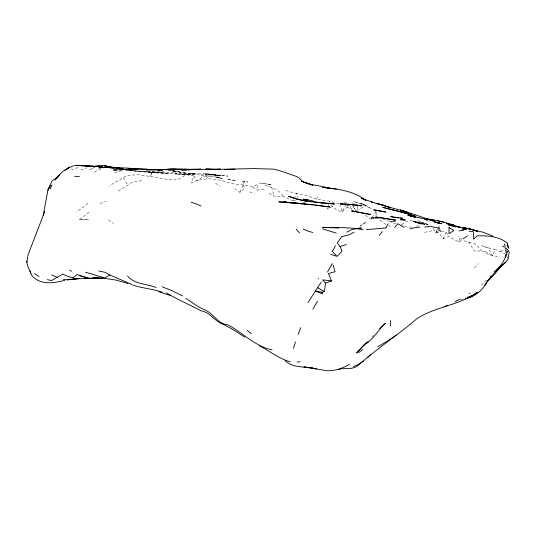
<?xml version="1.0" encoding="UTF-8"?>
<svg xmlns="http://www.w3.org/2000/svg" width="536" height="536" viewBox="0 0 536 536"><rect width="100%" height="100%" fill="white"/><g stroke="black" fill="none" stroke-linecap="round" stroke-linejoin="round"><path stroke-width="0.4" stroke-dasharray="2.68 2.01" d="M376.044 216.752L376.071 212.102M264.208 189.081L256.925 190.092L257.401 184.196L252.778 186.87C245.508 184.404 237.756 185.041 230.359 183.191L230.038 183.151C217.482 178.542 203.613 176.478 191.258 183.011L193.838 175.969L186.3 174.703L175.667 174.073M505.642 253.039L506.051 248.436L504.101 243.94L506.386 245.836M439.299 226.045L435.219 233.167L438.636 230.426L439.078 227.505M433.235 228.229L434.435 230.299L439.299 233.609L443.044 238.587L448.82 236.55L458.756 241.977L459.68 236.959L458.501 236.577M168.941 173.49L152.345 171.969L151.775 172.17L150.69 176.505L137.739 174.662L129.183 175.319L123.488 177.269C119.387 181.181 113.491 182.133 109.498 186.421M357.961 206.032L356.621 210.608L366.168 205.643L374.443 210.494M505.615 254.305L500.597 251.585L494.829 249.294L492.798 255.98L487.941 254.399L484.919 251.531L482.085 251.036L474.286 251.009L468.846 242.252L461.918 240.222L459.68 236.959M152.345 171.969L150.69 176.505L164.86 179.071L177.416 179.835L186.3 174.703M269.072 193.127L273.936 196.183L283.665 196.591L293.393 200.913L294.03 199.399M294.351 198.642L296.582 193.342L306.083 195.405L316.555 199.258L326.431 200.504L339.958 203.928M316.555 199.258L317.707 196.551M239.894 192.317L244.758 181.429L247.753 181.999L242.875 181.356L243.13 184.947L244.758 188.163L239.894 192.317L235.029 189.02M443.044 238.587L446.16 232.463L439.694 230.581L436.847 229.019M375.93 211.238L371.214 219.432L364.266 214.588M372.232 337.171L373.753 335.235M474.387 267.913L478.213 263.578M100.734 168.257L99.629 169.49L102.832 168.84M481.295 285.192L487.941 278.727M87.971 203.392L76.36 212.216M94.537 172.163L99.716 168.237M89.117 212.223L79.388 219.519L88.822 219.412L79.449 219.613M118.302 191.071L132.894 181.851L142.616 180.605M401.544 224.53L408.961 220.249L412.633 221.026M500.597 251.585L506.688 248.068L501.455 245.475L507.391 249.582L506.051 248.436L506.259 251.947M458.756 241.977L461.918 240.222M352.514 204.142L355.696 210.621L353.666 207.244L347.569 205.147L346.893 207.271L342.028 211.934L337.164 210.467L332.3 206.42L327.436 209.007L329.56 201.147L330.243 202.467M416.485 226.514L420.988 224.329M94.711 167.353L90.055 169.577L94.45 167.493M468.484 293.996L473.348 291.839M71.221 169.932L80.052 166.917M293.393 200.913L295.477 200.122M460.839 299.946L463.62 298.894M100.132 203.472L106.195 201.355M80.795 169.845L87.02 167.822M435.219 233.167L440.465 231.478L439.634 227.599M114.711 172.579L121.31 170.776M343.81 203.01L346.893 202.28M424.713 232.349L434.435 230.299M193.838 175.969L197.295 180.947L203.318 176.11L215.573 176.009L222.118 178.428L205.844 175.667L198.474 176.009M346.893 228.537L347.683 228.457M128.03 170.26L159.808 173.148L177.63 174.093L204.022 173.597L227.84 176.116L207.218 173.858M187.345 174.1L195.044 174.032L188.163 173.63L196.116 174.059L181.53 174.14L191.258 174.18L181.53 173.068L173.778 172.981L176.666 173.47C159.949 170.214 142.817 172.384 125.973 170.22L142.502 171.909L157.209 172.666L128.72 170.16M185.57 174.18L175.359 173.899M216.477 175.172L220.437 175.62L210.708 174.334L205.027 174.18L220.437 175.433L191.251 173.905M151.775 172.17L152.968 172.203M411.822 227.123L407.079 226.949L402.241 224.832M162.073 172.967L166.937 173.155L152.599 171.989L162.073 172.967L157.209 172.351L160.478 172.76M242.875 181.356L244.758 181.429M497.669 256.201L492.798 255.98L488.43 247.947L481.784 245.595L487.733 247.779L494.829 249.294M171.801 170.85L180.913 172.197L171.801 170.85L176.666 171.165L166.937 170.508M438.636 230.426L439.835 230.507L440.465 231.478M152.345 172.324L147.48 171.855L157.209 172.813L151.655 172.244M173.296 170.977L176.666 171.312L165.885 170.153M346.437 205.013L347.569 205.147L351.757 209.074L346.893 207.271L345.874 204.946L342.028 211.934L340.166 204.725M210.708 174.354L220.437 175.647L205.844 173.724L215.016 174.97M360.735 204.846L366.168 205.643L361.485 203.539L353.834 201.529L365.726 205.181L361.485 203.539L370.724 208.625M173.175 171.051L186.394 173.054L176.666 171.567M396.01 223.793L390.416 221.83M219.753 177.852L215.573 176.846L222.118 178.428M468.846 242.252L475.198 243.78L482.085 251.036M264.905 185.483L271.712 187.171L278.8 191.278L283.665 196.591M427.594 220.718L426.1 220.336L429.577 221.328M351.81 202.702L357.673 204.303M249.622 191.922L254.479 193.268M285.681 190.334L291.845 192.391L296.582 193.342L298.257 199.064M425.142 223.532L428.947 224.832L424.713 223.264M383.153 219.003L389.732 221.522M425.477 224.055L428.458 225.14M424.016 223.003L417.758 220.785L423.628 223.016M484.919 251.531L488.51 252.945L492.517 255.92M388.58 225.596L390.664 226.447M305.205 203.07L301.038 200.792M215.573 183.225L220.437 186.26M385.799 224.463L378.503 218.956M108.574 219.854L113.438 223.505M252.778 186.87L256.925 190.092M205.844 175.667L208.357 178.816M123.166 177.798L128.03 185.128M446.16 232.463L448.82 236.55M506.842 256.402L508.068 258.499M331.617 205.107L332.3 206.42M352.427 204.216L353.666 207.244M504.101 243.94L505.904 251.062M271.712 187.171L273.936 196.183M439.48 227.532L439.835 230.507M376.078 211.325L376.098 216.758M361.338 225.113L360.105 225.991L366.349 221.958L361.338 225.113M235.559 180.572L226.909 179.339L235.559 180.572M269.072 184.263L259.424 183.031L271.973 184.752L269.072 184.263"/><path stroke-width="0.8" d="M390.329 326.089L390.664 320.575M505.374 256.114L505.24 257.649L505.997 254.077M307.986 302.599L315.362 291.135L321.975 292.241L324.354 291.557L325.573 283.088L322.572 279.906L331.516 280.904L328.461 273.521L335.074 271.725L332.997 264.911M30.753 273.266L27.792 266.218L26.8 262.225L28.06 254.828L44.716 211.519M26.8 262.225L27.021 261.045M43.228 215.552L47.905 190.166L51.838 181.208L56.113 178.059L63.295 170.971L68.159 168.163L66.397 169.765M293.393 348.367L295.477 341.928M298.257 334.33L300.696 327.684M50.21 188.853L52.032 184.833M50.076 185.959L47.905 190.166L50.21 185.711M385.92 227.934L388.191 223.767M486.715 282.472L484.852 285.192C491.934 273.4 504.664 265.246 507.391 251.089L506.667 252.128M327.436 272.114L332.3 263.591M312.85 309.165L317.466 301.152M335.536 245.79L332.3 251.364L337.164 256.429L330.605 254.252M321.975 292.241L322.572 293.815L315.362 291.135L321.205 282.144M487.184 281.795C482.708 290.09 474.822 297.152 465.241 298.532M489.328 278.586L487.593 281.152L494.741 274.05L500.778 266.305L505.026 263.143L508.028 259.257L509.2 252.235L507.525 249.454M490.199 277.306L491.063 276.02M341.821 236.544L337.164 242.962L340.105 246.547L342.028 251.19L337.781 255.726M394.69 227.519L397.853 223.726L404.07 227.318M505.448 262.01L497.669 270.124M379.14 235.391L382.389 231.646M55.074 180.089L59.71 174.783M364.078 344.628L356.621 353.103L361.485 347.777L368.4 341.506L366.349 343.348C374.168 338.102 378.637 329.58 385.471 323.282L379.602 328.722M367.328 357.733C383.274 344.146 400.901 332.561 416.693 318.846C435.353 306.425 459.345 305.533 477.482 292.167L469.905 297.38L473.074 295.242L467.258 297.487M364.607 344.132L365.666 343.141M494.306 271.873L500.557 266.178M370.456 354.798L356.621 366.658L351.757 368.286L342.028 368.755L332.3 370.577L327.436 370.778L303.932 366.952L306.364 367.214M358.604 352.701L362.751 349.479M64.802 170.401L69.667 166.964M396.245 335.121L387.28 341.177L377.625 346.832M363.415 361.097L358.979 364.152L353.512 366.611M463.03 238.895L467.519 235.874M132.151 284.589L109.82 275.022L104.694 277.976L85.526 272.194M346.893 232.135L351.757 229.502L361.485 227.954L357.351 228.423M354.075 232.148L349.023 234.848L342.263 236.564M349.579 364.339L344.454 366.999L338.598 369.23M455.098 301.708L460.27 299.075M444.163 306.806L447.64 305.185M68.119 168.143L73.633 165.711M325.573 283.088L331.516 280.904M340.105 246.547L346.29 244.503M410.12 228.845L415.896 227.478L419.849 227.19M69.66 279.089L66.9 279.759L63.395 279.356M93.981 166.455L98.845 165.41L103.709 165.637L111.515 167.333L104.426 165.812L118.302 168.09M424.713 227.07L429.577 226.232L439.299 228.229M64.802 280.315C53.761 283.222 39.798 285.447 31.631 275.229L29.922 270.606M297.158 362.155L300.093 361.726M67.214 279.939L79.388 278.452L69.66 279.551L73.727 279.008M75.053 278.854L73.807 278.961L89.117 278.298M74.524 165.43L83.576 165.832L76.259 165.222M458.85 230.862L463.62 230.306M366.349 229.683L385.799 227.914M390.664 221.435L395.528 221.08M181.53 169.296L171.801 169.121L158.69 169.892L171.801 169.121L215.573 169.416L254.486 168.585L273.749 169.142L280.475 170.877L296.656 176.538L298.74 177.738L303.121 181.972L312.843 185.255L301.547 181.175C310.203 185.469 320.079 185.148 329.144 188.31M215.573 169.416L220.437 169.121L205.543 169.209L220.437 169.577L206.139 169.202L216.175 169.383M93.894 166.173L84.253 165.792L102.832 166.736L96.668 166.522M128.03 169.396L137.752 168.907L147.48 169.296L137.752 168.907M93.452 278.244L94.611 278.184L84.454 278.66M137.531 168.907L123.166 169.43L132.894 169.45M187.781 169.838L191.251 169.691L181.53 170.046L186.394 169.892M119.729 169.858L123.166 169.738L113.438 170.033L116.714 169.952M373.639 217.938L371.214 218.025L380.935 217.683L395.528 220.122L376.781 217.174L380.935 217.683L375.26 217.884M191.251 169.403L200.98 169.088M147.052 169.282L162.073 169.932L146.047 169.858L186.106 169.195M225.944 169.41L224.591 169.443L234.795 169.168M94.939 277.996L103.113 278.204L92.922 277.936L98.845 278.09L89.117 278.358L79.603 275.618L77.164 274.452L73.251 277.809L68.193 276.589L62.819 274.07L51.61 280.549L47.302 279.678M98.845 278.09L89.117 278.358L79.603 275.618M120.734 168.358L123.166 168.324L120.734 168.277M96.547 166.549L98.845 166.569L96.601 166.502M79.388 165.57L89.117 165.946L85.097 165.745M74.524 176.27L79.388 176.532M162.073 169.919L158.388 169.718L162.421 170.046M286.097 202.32L278.8 201.871L298.257 203.425M315.088 205.167L329.982 207.01L312.85 204.672L283.665 202.025L286.726 202.327M299.021 203.479L305.131 203.888L288.529 202.347M304.488 204.209L308.187 204.518M316.776 368.942C306.324 366.128 293.875 368.661 285.219 360.875M132.854 169.309L128.024 168.941L133.585 169.363M294.117 203.151L297.359 203.405M293.212 202.829L283.665 202.025L288.529 202.467M308.796 201.489L334.524 204.015L317.707 202.4L323.034 202.997M469.228 231.237L473.348 231.592L473.435 239.183L477.181 235.833C487.418 235.612 499.224 236.209 507.391 243.237L508.456 248.275M309.741 204.651L313.506 205.013M429.577 219.706L424.713 219.15C437.081 219.874 449.081 223.177 460.598 227.646M120.701 168.445L122.295 168.592M338.786 228.035L322.572 227.291C336.146 227.807 349.874 226.996 363.261 229.783M120.419 168.371L122.081 168.539M398.724 217.864L395.803 217.542M400.305 218.018L402.677 218.259L390.664 216.638L394.463 217.388M137.631 169.108L128.024 168.083L98.845 167.259L120.004 168.049L110.758 167.775L113.438 167.842L105.09 167.024L110.624 167.848M288.261 202.508L291.323 202.863M336.461 189.094L322.572 187.345C337.6 188.92 353.331 190.789 365.793 200.243L361.485 198.226L372.232 202.139L371.214 201.817L390.664 207.667L385.799 206.28L405.256 211.439L428.834 219.418M307.986 367.408L312.85 367.991M332.3 188.598L327.436 188.002L328.374 188.149M117.572 168.016L116.232 167.842L117.773 168.07M299.068 203.539L302.311 203.995M322.572 202.943L303.121 200.464L307.349 201.288M103.709 278.251L116.145 280.107L128.03 283.524M308.053 199.962L303.121 199.157L312.85 200.745M436.056 222.427L439.299 222.969L436.311 222.44M351.757 210.95L370.322 214.474L351.757 210.95L355.777 211.64M492.805 236.034L483.077 232.202L473.348 230.038L477.409 231.277L468.484 228.557L456.458 226.52L460.116 227.485M434.441 220.142L424.713 218.433L428.646 219.452M162.073 292.087C152.519 288.958 142.368 288.221 132.888 285.132M98.845 271.008L104.868 272.261L109.82 275.022M436.384 222.514L441.878 223.706L434.435 222.065L439.299 223.197L429.081 219.861L407.789 215.311L414.985 216.973M386.536 208.33L405.256 212.899L415.702 216.356L400.392 211.626L410.965 214.447L409.779 214.159M443.641 222.085L437.403 220.678M390.664 209.201L393.169 209.79M322.572 228.859L336.246 233.086M385.799 208.169L382.691 207.332L405.256 213.04M312.85 232.503L307.986 231.143L303.121 229.053M410.12 215.854L415.253 217.348M191.251 202.34L196.122 203.787L200.98 206.032M468.484 228.557L477.409 231.277M170.428 295.483L158.696 291.731M272.054 349.834C254.774 346.316 242.835 332.742 227.86 324.803C217.676 323.885 213.609 313.674 205.02 309.909C198.012 307.275 192.23 302.425 185.985 298.438M290.298 361.767C278.901 358.758 269.682 351.067 259.344 345.767M162.073 286.733L171.801 290.613L182.521 295.973M156.224 287.537C146.596 283.618 134.931 284.636 127.521 276.027M51.711 274.874L57.225 277.306M69.66 270.332L71.536 271.203M361.485 198.226L365.941 200.323M317.707 287.731L324.354 291.557M244.758 337.198C236.932 331.992 229.16 326.766 220.437 323.161C213.643 319.456 209.127 311.925 200.98 310.806C189.577 304.649 177.503 299.644 166.421 292.884M34.465 273.601L39.028 276.576M247.29 330.437L251.351 333.707M296.22 229.174L299.544 232.872M507.391 243.237L508.095 247.25M318.27 278.224L318.304 278.887M449.027 227.478L449.027 233.75L453.892 230.52L449.027 227.478M400.627 219.713L405.256 220.028L400.627 219.713M171.801 169.276L167.373 169.289L176.21 169.296L171.801 169.276M342.028 203.975L339.958 203.921L349.01 204.316L361.485 205.864L349.01 204.316L342.028 203.975M466.26 229.529L462.112 228.872L466.26 229.529M376.071 210.199L373.894 209.898L385.799 212.075L376.071 210.199M356.621 205.228L355.904 205.127L357.043 205.295L356.621 205.228M463.995 227.787L463.62 227.713L471.124 229.287L463.995 227.787M298.257 199.459L288.529 196.27L297.058 199.231L306.09 201.013L298.257 199.459M450.421 224.39L446.227 223.579L453.892 225.214L450.421 224.39M424.713 224.155L413.135 221.321L422.12 223.881L415.373 222.159L424.713 224.155M455.875 226.855L448.739 225.026L455.875 226.855M380.935 204.564L376.071 203.271L385.27 205.844L380.935 204.564M404.787 211.425L400.392 209.945L407.139 212.243L404.787 211.425"/></g></svg>
